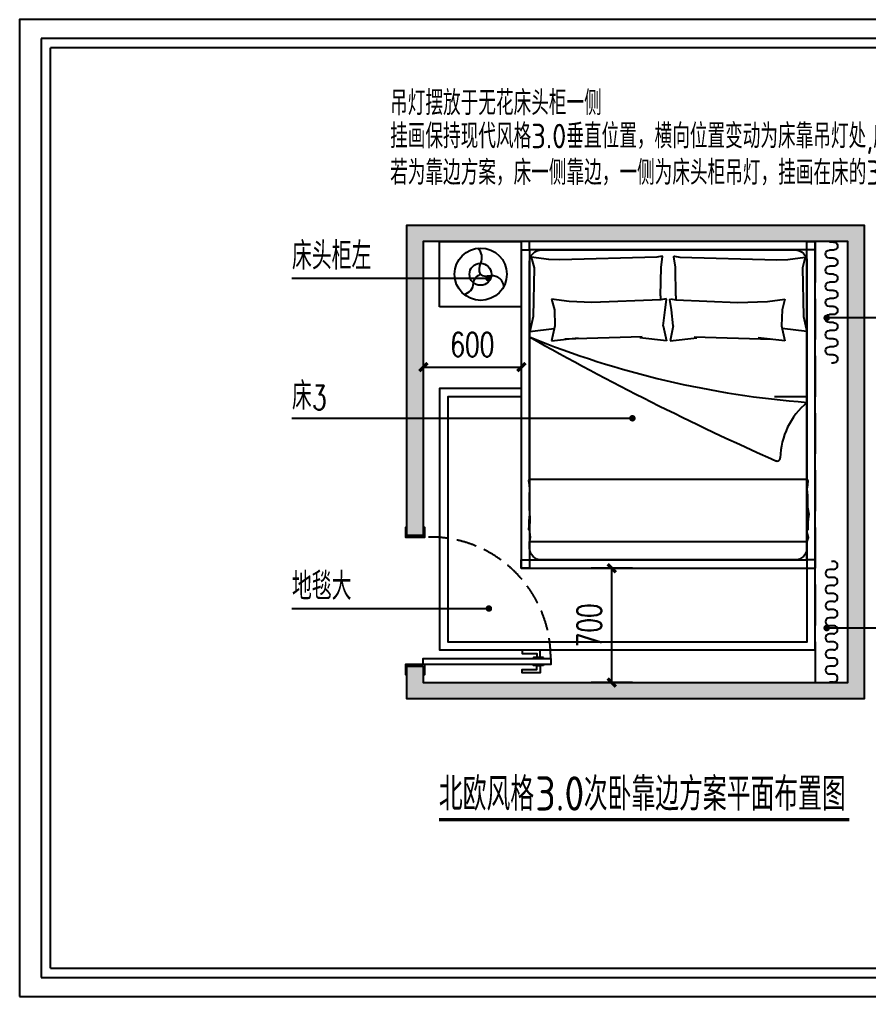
# Model space of a CAD drawing. Extents: x 23971 to 232415, y -48119 to 67869.
# Drawn here: x 141290 to 146488, y 28417 to 34397 of the extents above; entities that cross this region are included whole.
import ezdxf

# ---------------------------------------------------------------- set-up
doc = ezdxf.new("R2010")
doc.units = 0
doc.header["$LTSCALE"] = 1000
doc.header["$MEASUREMENT"] = 0
doc.linetypes.add('DASH', pattern=[0.35, 0.25, -0.1])
doc.linetypes.add('HIDDEN5', pattern=[0.08, 0.04, -0.04])
for name, color, linetype in [('DIM_SYMB', 3, 'Continuous'), ('DS-DRAPERY', 32, 'Continuous'), ('PM-家具', 146, 'Continuous'), ('PUB_DIM', 3, 'Continuous'), ('PUB_TEXT', 7, 'Continuous'), ('WALL', 9, 'Continuous'), ('活动家具', 7, 'Continuous')]:
    doc.layers.add(name, color=color, linetype=linetype)
doc.styles.add('_TCH_DIM', font='SIMPLEX', dxfattribs={"bigfont": 'GBCBIG'})
doc.styles.add('_TCH_DIM_T3', font='SIMPLEX', dxfattribs={"width": 0.705882, "bigfont": 'GBCBIG'})
doc.styles.get("Standard").update_dxf_attribs({"font": 'gbenor.shx', "bigfont": 'gbcbig.shx'})
doc.dimstyles.new('_TCH_ARCH&&50', dxfattribs={"dimtxt": 148.75, "dimasz": 50, "dimexe": 125, "dimexo": 150, "dimgap": 63.125, "dimtad": 1, "dimdec": 0, "dimzin": 0, "dimdsep": 46, "dimtxsty": '_TCH_DIM_T3', "dimblk": 'ARCHTICK', "dimcen": 0.09, "dimclrt": 7, "dimazin": 2, "dimtfac": 1, "dimtdec": 0, "dimtix": 1, "dimtmove": 2, "dimatfit": 3, "dimfxl": 100, "dimtolj": 1, "dimtzin": 0, "dimarcsym": 0})

# ---------------------------------------------------------------- blocks, each defined once
blk = doc.blocks.new('次卧摆放方案图框')
at = {"color": 251}
for p, q in [((25027, 17757), (372, 17757)), ((372, 17757), (372, 493)), ((372, 493), (25027, 493))]:
    blk.add_line(p, q, dxfattribs=at)
for p, q in [((24853, 17583), (546, 17583)), ((546, 667), (546, 17583)), ((546, 667), (24853, 667))]:
    blk.add_line(p, q)
blk.add_lwpolyline([(-25, 145), (25375, 145), (25375, 18105), (-25, 18105)], close=True)
blk = doc.blocks.new('次卧床头柜')
at = {"layer": 'PM-家具'}
blk.add_lwpolyline([(-2628.6, -31351.7), (-2628.6, -30951.7), (-2128.6, -30951.7), (-2128.6, -31351.7)], close=True, dxfattribs=at)
at = {"layer": 'PM-家具', "color": 251}
for points in [[(-2378.6, -31151.7, -0.228099), (-2377, -31084.2, 0.317646), (-2394.4, -30992.6)], [(-2481.4, -31272.9, 0.398826), (-2421.6, -31206.5, -0.069197), (-2420.8, -31199.6, -0.240714), (-2378.6, -31151.7, 0.240714)], [(-2235.7, -31226.7, 0.414712), (-2311.8, -31161.4, -0.258086), (-2378.6, -31151.7)]]:
    blk.add_lwpolyline(points, format="xyb", dxfattribs=at)
at = {"layer": 'PM-家具'}
blk.add_circle((-2377, -31151.7), 160, dxfattribs=at)
at = {"layer": 'PM-家具', "color": 251}
blk.add_circle((-2378.6, -31151.7), 67.5, dxfattribs=at)
blk = doc.blocks.new('次卧1800床')
at = {"color": 251, "linetype": 'Continuous', "lineweight": -2}
for p, q in [((19014.4, -30087.8), (18907.1, -30073.8)), ((18907.1, -30073.8), (18924.4, -30137.9)), ((19014.4, -30087.8), (18907.1, -30073.8)), ((18907.1, -30073.8), (18924.4, -30137.9)), ((19575.5, -30077.8), (19154.5, -30093.5)), ((19575.5, -30077.8), (19154.5, -30093.5)), ((19602.1, -30138.4), (19611.3, -30075)), ((19602.1, -30138.4), (19611.3, -30075)), ((19641.4, -30138.4), (19632.2, -30075)), ((19641.4, -30138.4), (19632.2, -30075)), ((19668, -30077.8), (20047, -30093.5)), ((19668, -30077.8), (20047, -30093.5)), ((20229.1, -30087.8), (20336.4, -30073.8)), ((20229.1, -30087.8), (20336.4, -30073.8)), ((20336.4, -30073.8), (20319.1, -30137.9)), ((20336.4, -30073.8), (20319.1, -30137.9)), ((18924.4, -30137.9), (18927.3, -30236.4)), ((18924.4, -30137.9), (18927.3, -30236.4)), ((19154.5, -30093.5), (19014.4, -30087.8)), ((19154.5, -30093.5), (19014.4, -30087.8)), ((19590.8, -30236.4), (19602.1, -30138.4)), ((19590.8, -30236.4), (19602.1, -30138.4)), ((19652.7, -30236.4), (19641.4, -30138.4)), ((19652.7, -30236.4), (19641.4, -30138.4)), ((20047, -30093.5), (20229.1, -30087.8)), ((20047, -30093.5), (20229.1, -30087.8)), ((20319.1, -30137.9), (20316.2, -30236.4)), ((20319.1, -30137.9), (20316.2, -30236.4)), ((18927.3, -30236.4), (18907.1, -30327.8)), ((18927.3, -30236.4), (18907.1, -30327.8)), ((19590.8, -30236.4), (19611, -30327.8)), ((19590.8, -30236.4), (19611, -30327.8)), ((19652.7, -30236.4), (19632.5, -30327.8)), ((19652.7, -30236.4), (19632.5, -30327.8)), ((20316.2, -30236.4), (20336.4, -30327.8)), ((20316.2, -30236.4), (20336.4, -30327.8)), ((18907.1, -30327.8), (19071.1, -30309)), ((18907.1, -30327.8), (19071.1, -30309)), ((19462.5, -30302.7), (18989.1, -30318.4)), ((19462.5, -30302.7), (18989.1, -30318.4)), ((19611, -30327.8), (19447, -30309)), ((19611, -30327.8), (19447, -30309)), ((19632.5, -30327.8), (19796.5, -30309)), ((19632.5, -30327.8), (19796.5, -30309)), ((19781, -30302.7), (20254.4, -30318.4)), ((19781, -30302.7), (20254.4, -30318.4)), ((20336.4, -30327.8), (20172.4, -30309)), ((20336.4, -30327.8), (20172.4, -30309)), ((18772.8, -31555.7), (20470.7, -31555.8))]:
    blk.add_line(p, q, dxfattribs=at)
at = {"color": 251, "linetype": 'HIDDEN5', "lineweight": -2}
for p, q in [((19608.2, -30071.6), (19575.5, -30077.8)), ((19608.2, -30071.6), (19575.5, -30077.8)), ((19610.7, -30072.5), (19608.2, -30071.6)), ((19610.7, -30072.5), (19608.2, -30071.6)), ((19611.3, -30075), (19610.7, -30072.5)), ((19611.3, -30075), (19610.7, -30072.5)), ((19632.2, -30075), (19632.8, -30072.5)), ((19632.2, -30075), (19632.8, -30072.5)), ((19632.8, -30072.5), (19635.4, -30071.6)), ((19632.8, -30072.5), (19635.4, -30071.6)), ((19635.4, -30071.6), (19668, -30077.8)), ((19635.4, -30071.6), (19668, -30077.8))]:
    blk.add_line(p, q, dxfattribs=at)
at = {"color": 251}
for points in [[(18772.8, -29771.3), (18772.8, -29720.5), (18722, -29720.5), (18722, -29771.3)], [(20470.8, -29771.3), (20470.8, -29720.5), (20521.6, -29720.5), (20521.6, -29771.3)], [(18772.8, -31669.7), (18772.8, -31720.5), (18722, -31720.5), (18722, -31669.7)], [(20470.8, -31669.7), (20470.8, -31720.5), (20521.6, -31720.5), (20521.6, -31669.7)]]:
    blk.add_lwpolyline(points, close=True, dxfattribs=at)
blk.add_lwpolyline([(18722, -29720.5), (18722, -31720.5), (20521.6, -31720.5), (20521.6, -29720.5)], close=True)
for points in [[(20470.8, -31174.7), (20470.8, -29771.3), (18772.8, -29771.3), (18772.8, -31174.5)], [(18772.8, -31174.5), (18772.8, -31669.7), (20470.8, -31669.7), (20470.8, -31174.7)]]:
    blk.add_lwpolyline(points)
at = {"linetype": 'Continuous', "lineweight": -2}
for points in [[(18772.8, -31174.5), (18772.8, -29844.3, -0.414214), (18845.8, -29771.3), (20397.7, -29771.3, -0.414214), (20470.8, -29844.3), (20470.8, -31174.7)], [(20470.7, -31555.8), (20470.8, -31596.7, -0.414214), (20397.7, -31669.7), (18845.8, -31669.7, -0.414214), (18772.8, -31596.7), (18772.8, -31555.7)]]:
    blk.add_lwpolyline(points, format="xyb", dxfattribs=at)
at = {"color": 251, "linetype": 'Continuous', "lineweight": -2}
for points in [[(19574.9, -30052.7), (19578.1, -29877.4), (19587.4, -29814), (19586.7, -29811.5), (19584.2, -29810.6), (19551.6, -29816.7), (18957.5, -29832.4), (18889.8, -29830.9), (18782.5, -29816.9), (18799.9, -29881), (18794.1, -30179), (18773.8, -30270.3), (18923.6, -30253.2)], [(19574.9, -30052.7), (19578.1, -29877.4), (19587.4, -29814), (19586.7, -29811.5), (19584.2, -29810.6), (19551.6, -29816.7), (18957.5, -29832.4), (18889.8, -29830.9), (18782.5, -29816.9), (18799.9, -29881), (18794.1, -30179), (18773.8, -30270.3), (18923.6, -30253.2)], [(19668.6, -30052.7), (19665.4, -29877.4), (19656.1, -29814), (19656.8, -29811.5), (19659.3, -29810.6), (19691.9, -29816.7), (20286, -29832.4), (20353.7, -29830.9), (20461, -29816.9), (20443.6, -29881), (20449.4, -30179), (20469.7, -30270.3), (20319.9, -30253.2)], [(19668.6, -30052.7), (19665.4, -29877.4), (19656.1, -29814), (19656.8, -29811.5), (19659.3, -29810.6), (19691.9, -29816.7), (20286, -29832.4), (20353.7, -29830.9), (20461, -29816.9), (20443.6, -29881), (20449.4, -30179), (20469.7, -30270.3), (20319.9, -30253.2)], [(19574.9, -30052.7), (19574.3, -30077.9)], [(19574.9, -30052.7), (19574.3, -30077.9)], [(19668.6, -30052.7), (19669.2, -30077.9)], [(19668.6, -30052.7), (19669.2, -30077.9)], [(18772.8, -31174.5), (18766.1, -31186.1), (18769.6, -31210.4), (18772.8, -31236.9), (18769.1, -31274.3), (18769.1, -31346.2), (18772.8, -31389.6), (18767.5, -31433.1), (18767.5, -31486), (18773.8, -31399.1), (18772.8, -31497.1), (18776.2, -31531), (18772.8, -31555.7)], [(18772.8, -31174.5), (20470.8, -31174.7), (20477.4, -31186.2), (20474, -31210.5), (20470.8, -31237), (20474.5, -31274.4), (20474.5, -31346.3), (20481.9, -31389.7), (20476, -31433.3), (20476, -31486.1), (20480.9, -31399.2), (20470.7, -31497.2), (20478.4, -31531.1), (20470.7, -31555.8)]]:
    blk.add_lwpolyline(points, dxfattribs=at)
for centre, radius, start, end in [((27437.9, -14952.9), 17628.1, 240.55739, 246.04368), ((20899.4, -25085.3), 5635.7, 247.83041, 265.64572), ((27437.9, -14952.9), 17628.1, 240.55739, 246.04368), ((20899.4, -25085.3), 5635.7, 247.83041, 265.64572), ((20766.8, -31056.7), 459.5, 129.99691, 178.55401), ((20766.8, -31056.7), 459.5, 129.99691, 178.55401), ((20287.5, -31043.9), 20, 248.33224, 356.49135), ((20287.5, -31043.9), 20, 248.33224, 356.49135)]:
    blk.add_arc(centre, radius, start, end, dxfattribs=at)
blk = doc.blocks.new('door-swing-single1')
at = {"color": 0, "linetype": 'ByBlock'}
for points in [[(10, -10), (10, 110), (-50, 110), (-50, 100), (0, 100)], [(0, 0), (0, 100)], [(0, 0), (-50, 0), (-50, -10), (10, -10)], [(10, 0), (48, 0), (48, -780), (10, -780), (10, -10)]]:
    blk.add_lwpolyline(points, dxfattribs=at)
for points in [[(800, 0), (800, 100), (850, 100), (850, 110), (790, 110), (790, -10), (850, -10), (850, 0)], [(5, -715), (-40, -715), (-40, -605), (-20, -605), (-20, -695), (5, -695)], [(53, -715), (98, -715), (98, -605), (78, -605), (78, -695), (53, -695)], [(5, -735), (5, -675), (10, -675), (10, -735)], [(53, -735), (53, -675), (48, -675), (48, -735)]]:
    blk.add_lwpolyline(points, close=True, dxfattribs=at)
at = {"color": 250, "linetype": 'DASH', "ltscale": 0.5}
blk.add_arc((53.8, -42.6), 737.4, 269.54749, 3.31294, dxfattribs=at)
blk = doc.blocks.new('B14-1')
for p, q in [((-933, 124), (-933, 148)), ((-837, 148), (-837, 100)), ((-741, 148), (-741, 100)), ((-645, 148), (-645, 100)), ((-549, 148), (-549, 100)), ((-453, 148), (-453, 100)), ((-357, 148), (-357, 100)), ((-261, 148), (-261, 100)), ((-165, 148), (-165, 100)), ((-69, 148), (-69, 100)), ((27, 148), (27, 100)), ((123, 148), (123, 100)), ((219, 148), (219, 100)), ((315, 148), (315, 100)), ((411, 148), (411, 100)), ((507, 148), (507, 100))]:
    blk.add_line(p, q)
blk.add_lwpolyline([(-933, 124, 0, 0, 0), (-1137, 124, 90, 0, 0), (-1245, 124, 0, 0, 0)], format="xyseb")
for centre, start, end in [((-885, 148), 360, 180.0002), ((-693, 148), 360, 180.0002), ((-501, 148), 360, 180.0002), ((-309, 148), 360, 180.0002), ((-117, 148), 360, 180.0002), ((75, 148), 0, 180.0002), ((267, 148), 0, 180.0002), ((459, 148), 0, 180.0002), ((-789, 100), 180, 360), ((-597, 100), 180, 360), ((-405, 100), 180, 360), ((-213, 100), 180, 360), ((-21, 100), 180, 0), ((171, 100), 180, 0), ((363, 100), 180, 0)]:
    blk.add_arc(centre, 48, start, end)
blk = doc.blocks.new('_ArchTick')
at = {"color": 0, "linetype": 'ByBlock', "const_width": 0.4}
blk.add_lwpolyline([(-0.5, -0.5), (0.5, 0.5)], dxfattribs=at)
blk = doc.blocks.new('*D88')
at = {"layer": 'Defpoints', "color": 0, "transparency": 16777216}
for p in [(144916.2, 31038), (145193.7, 31038), (145193.7, 30338)]:
    blk.add_point(p, dxfattribs=at)
at = {"layer": 'PUB_DIM', "color": 0, "lineweight": -2, "transparency": 16777216}
for p, q in [((145043.7, 31038), (144791.2, 31038)), ((144916.2, 30338), (144916.2, 31038)), ((145043.7, 30338), (144791.2, 30338))]:
    blk.add_line(p, q, dxfattribs=at)
at = {"layer": 'PUB_DIM', "color": 0, "lineweight": -2, "transparency": 16777216, "xscale": 50, "yscale": 50, "zscale": 50}
for p, rotation in [((144916.2, 31038), 90), ((144916.2, 30338), 270)]:
    blk.add_blockref('_ArchTick', p, dxfattribs=dict(at, rotation=rotation))
at = {"layer": 'PUB_DIM', "color": 7, "transparency": 16777216, "insert": (144778.7, 30688), "char_height": 148.75, "attachment_point": 5, "rotation": 90, "style": '_TCH_DIM_T3'}
blk.add_mtext('\\A1;700', dxfattribs=at)
blk = doc.blocks.new('*D89')
at = {"layer": 'Defpoints', "color": 0, "transparency": 16777216}
for p in [(143762.7, 32429), (144362.7, 32429), (144362.7, 32269.5)]:
    blk.add_point(p, dxfattribs=at)
at = {"layer": 'PUB_DIM', "color": 0, "lineweight": -2, "transparency": 16777216}
for p, q in [((143762.7, 32279), (143762.7, 32144.5)), ((143762.7, 32269.5), (144362.7, 32269.5)), ((144362.7, 32279), (144362.7, 32144.5))]:
    blk.add_line(p, q, dxfattribs=at)
at = {"layer": 'PUB_DIM', "color": 0, "lineweight": -2, "transparency": 16777216, "xscale": 50, "yscale": 50, "zscale": 50, "rotation": 180}
blk.add_blockref('_ArchTick', (143762.7, 32269.5), dxfattribs=at)
at = {"layer": 'PUB_DIM', "color": 0, "lineweight": -2, "transparency": 16777216, "xscale": 50, "yscale": 50, "zscale": 50}
blk.add_blockref('_ArchTick', (144362.7, 32269.5), dxfattribs=at)
at = {"layer": 'PUB_DIM', "color": 7, "transparency": 16777216, "insert": (144062.7, 32407), "char_height": 148.75, "attachment_point": 5, "style": '_TCH_DIM_T3'}
blk.add_mtext('\\A1;600', dxfattribs=at)

msp = doc.modelspace()

# ---------------------------------------------------------------- hatches: boundary and pattern name
at = {"layer": '活动家具'}
h = msp.add_hatch(dxfattribs=at)
h.set_pattern_fill('钢筋混凝土', color=251, scale=10, angle=180)
h.set_pattern_definition([(225, (139872.66, 68748.498), (17.67767, -17.67767), []), (230, (139872.66, 68748.5), (-71.72602, 6.27521), [7.5, -82.5]), (175, (139872.66, 68748.5), (13.87513, -75.21921), [6, -66]), (280.4514, (139866.684, 68749.02), (-57.85094, -68.94395), [6.37402, -70.11421]), (226.1842, (139872.66, 68728.5), (-106.7241, 16.5519), [11.25, -123.75]), (276.6356, (139863.77, 68729.88), (-93.46627, -97.4118), [9.56103, -105.1713]), (171.1842, (139872.66, 68728.5), (-93.4662, -97.41186), [9, -99]), (201, (139862.66, 68733.5), (-59.690705, 40.26189), [7.5, -82.5]), (146, (139862.66, 68733.5), (-24.33153, -72.515), [6, -66]), (251.4514, (139857.686, 68736.85), (-84.02226, -32.25305), [6.37402, -70.11421]), (217.5, (139872.66, 68748.498), (-1.215986, -33.289385), [0, -65.2, 0, -67, 0, -66.25]), (187.5, (139872.66, 68748.498), (-26.306954, -39.44117), [0, -38.2, 0, -63.7, 0, -25.25]), (147.5, (139894.96, 68748.498), (-53.382244, 2.255487), [0, -25, 0, -78, 0, -103.5]), (137.5, (139904.96, 68748.5), (-58.318617, -10.0105), [0, -32.5, 0, -51.8, 0, -73.5])])
h.paths.add_polyline_path([(146462.3, 33138), (143662.7, 33138.5), (143662.7, 31238), (143762.7, 31237.8), (143762.7, 33038.2), (146362.3, 33038), (146362.3, 30338), (143762.7, 30338), (143762.7, 30438), (143662.7, 30438), (143662.7, 30238), (146462.3, 30238)])

# ---------------------------------------------------------------- linework, layer by layer
at = {"layer": 'DIM_SYMB'}
for points in [[(142958.4, 32814), (143549.2, 32814), (144161.3, 32814)], [(147075.4, 32570.9), (146484.6, 32570.9), (146232.7, 32570.9)], [(142958.4, 31956.4), (143549.2, 31956.4), (145042.8, 31956.4)], [(142958.4, 30791.5), (143549.2, 30791.5), (144164.2, 30791.5)], [(147075.4, 30672.1), (146484.6, 30672.1), (146232.7, 30672.1)]]:
    msp.add_lwpolyline(points, dxfattribs=at)
at = {"layer": 'DIM_SYMB', "const_width": 20}
for points in [[(144151.3, 32814, 1), (144171.3, 32814, 1)], [(146242.7, 32570.9, 1), (146222.7, 32570.9, 1)], [(145032.8, 31956.4, 1), (145052.8, 31956.4, 1)], [(144154.2, 30791.5, 1), (144174.2, 30791.5, 1)], [(146242.7, 30672.1, 1), (146222.7, 30672.1, 1)]]:
    msp.add_lwpolyline(points, format="xyb", close=True, dxfattribs=at)
at = {"layer": 'DIM_SYMB', "const_width": 21}
msp.add_lwpolyline([(143857.9, 29498.8), (146371.2, 29498.8)], dxfattribs=at)
at = {"layer": 'PM-家具'}
msp.add_lwpolyline([(144362.7, 32138), (143862.3, 32138), (143862.3, 30538), (146162.3, 30538), (146162.3, 31038)], dxfattribs=at)
at = {"layer": 'PM-家具', "color": 251}
msp.add_lwpolyline([(144362.7, 32088), (143912.3, 32088), (143912.3, 30588), (146112.3, 30588), (146112.3, 32088), (145912.1, 32088)], dxfattribs=at)
at = {"layer": 'WALL', "color": 251, "linetype": 'DASH'}
msp.add_line((146162.3, 33038), (146162.3, 30338), dxfattribs=at)
at = {"layer": 'WALL'}
msp.add_lwpolyline([(143762.7, 30438), (143762.7, 30338), (146362.3, 30338), (146362.3, 33038), (143762.7, 33038), (143762.7, 31238), (143662.7, 31238), (143662.7, 33138), (146462.3, 33138), (146462.3, 30238), (143662.7, 30238), (143662.7, 30438)], close=True, dxfattribs=at)

# ---------------------------------------------------------------- block references
at = {"xscale": 0.3330153595476334, "yscale": 0.3330153595476334, "zscale": 0.3330153595476334}
msp.add_blockref('次卧摆放方案图框', (141298.5, 28368.2), dxfattribs=at)
at = {"layer": 'DS-DRAPERY', "yscale": 0.5138421538021635, "zscale": 0.5138421538021635, "rotation": 270}
for p, xscale in [((146198.5, 32774.8), -0.5138421538021635), ((146198.5, 30601.2), 0.5138421538021635)]:
    msp.add_blockref('B14-1', p, dxfattribs=dict(at, xscale=xscale))
at = {"layer": 'PM-家具'}
for name, p in [('次卧床头柜', (146491.2, 63989.7)), ('次卧1800床', (125640.7, 62758.5))]:
    msp.add_blockref(name, p, dxfattribs=at)
at = {"layer": 'PM-家具', "rotation": 90.00000000000001}
msp.add_blockref('door-swing-single1', (143762.7, 30438), dxfattribs=at)

# ---------------------------------------------------------------- texts
at = {"char_height": 150, "attachment_point": 1}
for s, width, insert in [('吊灯摆放于无花床头柜一侧', 2322.305, (143559.4, 33961.9)), ('挂画保持现代风格3.0垂直位置，横向位置变动为床靠吊灯处,床的3/1位置', 4377.76, (143559.4, 33759.1)), ('若为靠边方案，床一侧靠边，一侧为床头柜吊灯，挂画在床的3/1位置。', 4006.805, (143559.4, 33535.4))]:
    msp.add_mtext_dynamic_manual_height_columns(s, width=width, gutter_width=1750, heights=[0], dxfattribs=dict(at, insert=insert))
at = {"layer": 'PUB_TEXT', "style": '_TCH_DIM'}
for s, height, p in [('床头柜左', 168.79, (142958.4, 32866.5)), ('床', 168.8, (142958.4, 32008.9)), ('地毯大', 168.79, (142958.4, 30844))]:
    msp.add_text(s, height=height, dxfattribs=at).set_placement(p)
at = {"layer": 'PUB_TEXT', "style": '_TCH_DIM', "width": 0.705882}
msp.add_text('3', height=148.8, dxfattribs=at).set_placement((143081.3, 32008.9))
at = {"layer": 'PUB_TEXT'}
for s, height, p in [('北欧风格', 202.55, (143857.9, 29554.2)), ('3.0', 210, (144447.7, 29554.2)), ('次卧靠边方案平面布置图', 202.553, (144745.2, 29554.2))]:
    msp.add_text(s, height=height, dxfattribs=at).set_placement(p)

# ---------------------------------------------------------------- dimensions: what is measured, and where the dimension line sits
at = {"layer": 'PUB_DIM'}
for p1, p2, distance, picture, middle in [((143762.7, 32429), (144362.7, 32429), -159.5, '*D89', (144062.7, 32407)), ((145193.7, 30338), (145193.7, 31038), 277.5, '*D88', (144778.7, 30688))]:
    dim = msp.add_aligned_dim(p1=p1, p2=p2, distance=distance, dimstyle='_TCH_ARCH&&50', dxfattribs=at)
    dim.commit()
    dim.dimension.update_dxf_attribs({"geometry": picture, "text_midpoint": middle})

doc.saveas('drawing.dxf')
